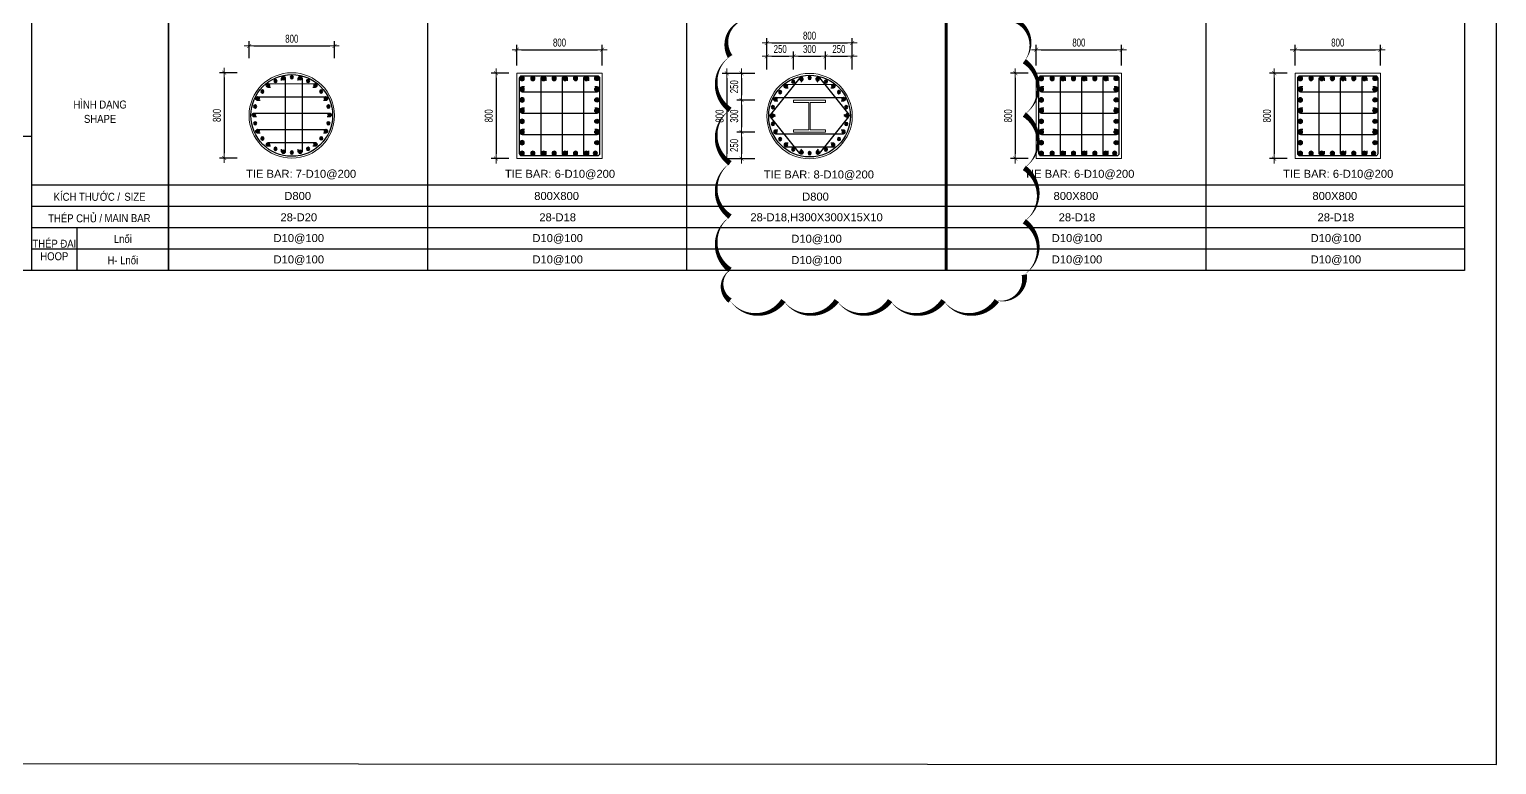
# Model space of a CAD drawing. Header units: millimetres. Extents: x 49323 to 538172, y -39336 to 181761.
# Drawn here: x 509346 to 523096, y 110174 to 117061 of the extents above; entities that cross this region are included whole.
import ezdxf
from ezdxf.enums import TextEntityAlignment as Align

# ---------------------------------------------------------------- set-up
doc = ezdxf.new("R2010")
doc.units = ezdxf.units.MM
doc.linetypes.add('CENTER2', pattern=[1.125, 0.75, -0.125, 0.125, -0.125])
doc.layers.get('Defpoints').update_dxf_attribs({"color": 151, "lineweight": 9})
for name, color, linetype in [('2', 2, 'Continuous'), ('A-ANNO-LEAD', 4, 'Continuous'), ('CEN', 1, 'CENTER2'), ('STL', 3, 'Continuous'), ('TIT1', 3, 'Continuous')]:
    doc.layers.add(name, color=color, linetype=linetype)
for name, color, linetype, lineweight in [('NDC_S_CONTINUOUS', 3, 'Continuous', 20), ('NDC_S_DIM', 1, 'Continuous', 15), ('NDC_S_VN TEXT', 7, 'Continuous', 20)]:
    doc.layers.add(name, color=color, linetype=linetype, lineweight=lineweight)
doc.styles.add('NDC_ARIAL', font='arial.ttf', dxfattribs={"width": 0.85})
doc.styles.add('NDC_DIM', font='', dxfattribs={"width": 0.75})
doc.styles.get('NDC_DIM').set_extended_font_data('Dotum')
doc.dimstyles.new('NDC_dim_30', dxfattribs={"dimscale": 30, "dimtxt": 2.5, "dimasz": 1.5, "dimexe": 1.5, "dimexo": 2.5, "dimgap": 1, "dimtad": 1, "dimdec": 0, "dimzin": 0, "dimdsep": 46, "dimtxsty": 'NDC_DIM', "dimblk": 'DIMMARK', "dimcen": 0.09, "dimdle": 1.2, "dimclrd": 1, "dimclre": 1, "dimclrt": 3, "dimadec": 0, "dimazin": 0, "dimtfac": 1, "dimtdec": 0, "dimtix": 1, "dimtofl": 0, "dimtmove": 0, "dimatfit": 3, "dimfxl": 8, "dimfxlon": 1, "dimtolj": 1, "dimtzin": 0, "dimarcsym": 0})

# ---------------------------------------------------------------- blocks, each defined once
blk = doc.blocks.new('8')
at = {"layer": '2'}
blk.add_hatch(color=256, dxfattribs=at).paths.add_polyline_path([(20, 0, 0.386127), (2, 20), (-2, 20, 0.386127), (-20, 0, 1)])
blk.add_circle((0, 0), 20, dxfattribs=at)
blk = doc.blocks.new('5')
at = {"layer": 'CEN', "rotation": 180}
blk.add_blockref('8', (0, 0), dxfattribs=at)
blk = doc.blocks.new('DIMMARK')
at = {"layer": 'NDC_S_DIM', "color": 1}
blk.add_line((-1.5, 0), (1, 0), dxfattribs=at)
at = {"layer": 'NDC_S_DIM', "color": 2, "const_width": 0.1}
blk.add_lwpolyline([(-0.42, -0.42), (0.42, 0.42)], dxfattribs=at)
blk = doc.blocks.new('*D2071')
at = {"layer": 'Defpoints', "color": 0, "ltscale": 40, "transparency": 16777216}
for p in [(514714, 116870), (513914, 116648), (514714, 116648)]:
    blk.add_point(p, dxfattribs=at)
at = {"layer": 'NDC_S_DIM', "color": 1, "lineweight": -2, "ltscale": 40, "transparency": 16777216}
for p, q in [((513914, 116723), (513914, 116915)), ((514714, 116723), (514714, 116915)), ((513959, 116870), (514669, 116870))]:
    blk.add_line(p, q, dxfattribs=at)
at = {"layer": 'NDC_S_DIM', "color": 1, "lineweight": -2, "ltscale": 40, "transparency": 16777216, "xscale": 45, "yscale": 45, "zscale": 45, "rotation": 180}
blk.add_blockref('DIMMARK', (513914, 116870), dxfattribs=at)
at = {"layer": 'NDC_S_DIM', "color": 1, "lineweight": -2, "ltscale": 40, "transparency": 16777216, "xscale": 45, "yscale": 45, "zscale": 45}
blk.add_blockref('DIMMARK', (514714, 116870), dxfattribs=at)
at = {"layer": 'NDC_S_DIM', "color": 3, "ltscale": 40, "transparency": 16777216, "insert": (514314, 116937), "char_height": 75, "attachment_point": 5, "style": 'NDC_DIM'}
blk.add_mtext('\\A1;800', dxfattribs=at)
blk = doc.blocks.new('*D2072')
at = {"layer": 'Defpoints', "color": 0, "ltscale": 40, "transparency": 16777216}
for p in [(513914, 116651), (513719, 115851), (513914, 115851)]:
    blk.add_point(p, dxfattribs=at)
at = {"layer": 'NDC_S_DIM', "color": 1, "lineweight": -2, "ltscale": 40, "transparency": 16777216}
for p, q in [((513839, 116651), (513674, 116651)), ((513719, 116606), (513719, 115896)), ((513839, 115851), (513674, 115851))]:
    blk.add_line(p, q, dxfattribs=at)
at = {"layer": 'NDC_S_DIM', "color": 1, "lineweight": -2, "ltscale": 40, "transparency": 16777216, "xscale": 45, "yscale": 45, "zscale": 45}
for p, rotation in [((513719, 116651), 90), ((513719, 115851), 270)]:
    blk.add_blockref('DIMMARK', p, dxfattribs=dict(at, rotation=rotation))
at = {"layer": 'NDC_S_DIM', "color": 3, "ltscale": 40, "transparency": 16777216, "insert": (513651, 116251), "char_height": 75, "attachment_point": 5, "rotation": 90, "style": 'NDC_DIM'}
blk.add_mtext('\\A1;800', dxfattribs=at)
blk = doc.blocks.new('*D2033')
at = {"layer": 'Defpoints', "color": 0, "ltscale": 40, "transparency": 16777216}
for p in [(512205, 116906), (511405, 116717), (512205, 116717)]:
    blk.add_point(p, dxfattribs=at)
at = {"layer": 'NDC_S_DIM', "color": 1, "lineweight": -2, "ltscale": 40, "transparency": 16777216}
for p, q in [((511405, 116792), (511405, 116951)), ((511450, 116906), (512160, 116906)), ((512205, 116792), (512205, 116951))]:
    blk.add_line(p, q, dxfattribs=at)
at = {"layer": 'NDC_S_DIM', "color": 1, "lineweight": -2, "ltscale": 40, "transparency": 16777216, "xscale": 45, "yscale": 45, "zscale": 45, "rotation": 180}
blk.add_blockref('DIMMARK', (511405, 116906), dxfattribs=at)
at = {"layer": 'NDC_S_DIM', "color": 1, "lineweight": -2, "ltscale": 40, "transparency": 16777216, "xscale": 45, "yscale": 45, "zscale": 45}
blk.add_blockref('DIMMARK', (512205, 116906), dxfattribs=at)
at = {"layer": 'NDC_S_DIM', "color": 3, "ltscale": 40, "transparency": 16777216, "insert": (511805, 116973), "char_height": 75, "attachment_point": 5, "style": 'NDC_DIM'}
blk.add_mtext('\\A1;800', dxfattribs=at)
blk = doc.blocks.new('*D2034')
at = {"layer": 'Defpoints', "color": 0, "ltscale": 40, "transparency": 16777216}
for p in [(511368, 116655), (511171, 115855), (511368, 115855)]:
    blk.add_point(p, dxfattribs=at)
at = {"layer": 'NDC_S_DIM', "color": 1, "lineweight": -2, "ltscale": 40, "transparency": 16777216}
for p, q in [((511293, 116655), (511126, 116655)), ((511171, 116610), (511171, 115900)), ((511293, 115855), (511126, 115855))]:
    blk.add_line(p, q, dxfattribs=at)
at = {"layer": 'NDC_S_DIM', "color": 1, "lineweight": -2, "ltscale": 40, "transparency": 16777216, "xscale": 45, "yscale": 45, "zscale": 45}
for p, rotation in [((511171, 116655), 90), ((511171, 115855), 270)]:
    blk.add_blockref('DIMMARK', p, dxfattribs=dict(at, rotation=rotation))
at = {"layer": 'NDC_S_DIM', "color": 3, "ltscale": 40, "transparency": 16777216, "insert": (511103, 116255), "char_height": 75, "attachment_point": 5, "rotation": 90, "style": 'NDC_DIM'}
blk.add_mtext('\\A1;800', dxfattribs=at)
blk = doc.blocks.new('*U1997')
at = {"layer": 'STL', "xscale": -0.75, "yscale": 0.75, "zscale": 0.75, "rotation": 292.5000000000001}
blk.add_blockref('5', (0, 0), dxfattribs=at)
blk = doc.blocks.new('*U1996')
at = {"layer": 'NDC_S_DIM', "color": 0, "linetype": 'ByBlock', "lineweight": -2, "transparency": 16777216}
for p, rotation in [((-25602, 37941), 295.7142857142843), ((-25527, 37966), 282.8571428571415), ((-25448, 37974), 269.9999999999987), ((-25370, 37964), 257.1428571428559), ((-25296, 37937), 244.2857142857131), ((-25726, 37845), 321.4285714285699), ((-25669, 37900), 308.571428571427), ((-25230, 37894), 231.4285714285703), ((-25175, 37837), 218.5714285714274), ((-25796, 37705), 347.1428571428555), ((-25769, 37779), 334.2857142857127), ((-25134, 37770), 205.7142857142847), ((-25109, 37695), 192.8571428571419), ((-25798, 37548), 12.8571428571428), ((-25111, 37538), 167.1428571428563), ((-25101, 37616), 180), ((-25773, 37473), 25.71428571428561), ((-25732, 37405), 38.57142857142841), ((-25181, 37398), 141.4285714285707), ((-25138, 37464), 154.2857142857135), ((-25677, 37349), 51.42857142857117), ((-25611, 37306), 64.28571428571395), ((-25537, 37279), 77.14285714285676), ((-25458, 37269), 89.99999999999955), ((-25380, 37276), 102.8571428571423), ((-25305, 37301), 115.7142857142852), ((-25238, 37343), 128.5714285714279)]:
    blk.add_blockref('*U1997', p, dxfattribs=dict(at, rotation=rotation))
blk.add_blockref('*U1997', (-25806, 37626), dxfattribs=at)
blk = doc.blocks.new('*D2023')
at = {"layer": 'Defpoints', "color": 0, "ltscale": 40, "transparency": 16777216}
for p in [(517057, 116934), (516257, 116609), (517057, 116609)]:
    blk.add_point(p, dxfattribs=at)
at = {"layer": 'NDC_S_DIM', "color": 1, "lineweight": -2, "ltscale": 40, "transparency": 16777216}
for p, q in [((516257, 116694), (516257, 116979)), ((516302, 116934), (517012, 116934)), ((517057, 116694), (517057, 116979))]:
    blk.add_line(p, q, dxfattribs=at)
at = {"layer": 'NDC_S_DIM', "color": 1, "lineweight": -2, "ltscale": 40, "transparency": 16777216, "xscale": 45, "yscale": 45, "zscale": 45, "rotation": 180}
blk.add_blockref('DIMMARK', (516257, 116934), dxfattribs=at)
at = {"layer": 'NDC_S_DIM', "color": 1, "lineweight": -2, "ltscale": 40, "transparency": 16777216, "xscale": 45, "yscale": 45, "zscale": 45}
blk.add_blockref('DIMMARK', (517057, 116934), dxfattribs=at)
at = {"layer": 'NDC_S_DIM', "color": 3, "ltscale": 40, "transparency": 16777216, "insert": (516657, 117002), "char_height": 75, "attachment_point": 5, "style": 'NDC_DIM'}
blk.add_mtext('\\A1;800', dxfattribs=at)
blk = doc.blocks.new('*D2024')
at = {"layer": 'Defpoints', "color": 0, "ltscale": 40, "transparency": 16777216}
for p in [(516219, 116649), (515882, 115849), (516219, 115849)]:
    blk.add_point(p, dxfattribs=at)
at = {"layer": 'NDC_S_DIM', "color": 1, "lineweight": -2, "ltscale": 40, "transparency": 16777216}
for p, q in [((516122, 116649), (515837, 116649)), ((515882, 116604), (515882, 115894)), ((516122, 115849), (515837, 115849))]:
    blk.add_line(p, q, dxfattribs=at)
at = {"layer": 'NDC_S_DIM', "color": 1, "lineweight": -2, "ltscale": 40, "transparency": 16777216, "xscale": 45, "yscale": 45, "zscale": 45}
for p, rotation in [((515882, 116649), 90), ((515882, 115849), 270)]:
    blk.add_blockref('DIMMARK', p, dxfattribs=dict(at, rotation=rotation))
at = {"layer": 'NDC_S_DIM', "color": 3, "ltscale": 40, "transparency": 16777216, "insert": (515814, 116249), "char_height": 75, "attachment_point": 5, "rotation": 90, "style": 'NDC_DIM'}
blk.add_mtext('\\A1;800', dxfattribs=at)
blk = doc.blocks.new('*U1962')
at = {"layer": 'STL', "xscale": -0.75, "yscale": 0.75, "zscale": 0.75, "rotation": 292.5000000000001}
blk.add_blockref('5', (0, 0), dxfattribs=at)
blk = doc.blocks.new('*U1961')
at = {"layer": 'NDC_S_DIM', "color": 0, "linetype": 'ByBlock', "lineweight": -2, "transparency": 16777216}
for p, rotation in [((-25602, 37941), 295.7142857142843), ((-25527, 37966), 282.8571428571415), ((-25448, 37974), 269.9999999999987), ((-25370, 37964), 257.1428571428559), ((-25296, 37937), 244.2857142857131), ((-25726, 37845), 321.4285714285699), ((-25669, 37900), 308.571428571427), ((-25230, 37894), 231.4285714285703), ((-25175, 37837), 218.5714285714274), ((-25796, 37705), 347.1428571428555), ((-25769, 37779), 334.2857142857127), ((-25134, 37770), 205.7142857142847), ((-25109, 37695), 192.8571428571419), ((-25798, 37548), 12.8571428571428), ((-25111, 37538), 167.1428571428563), ((-25101, 37616), 180), ((-25773, 37473), 25.71428571428561), ((-25732, 37405), 38.57142857142841), ((-25181, 37398), 141.4285714285707), ((-25138, 37464), 154.2857142857135), ((-25677, 37349), 51.42857142857117), ((-25611, 37306), 64.28571428571395), ((-25537, 37279), 77.14285714285676), ((-25458, 37269), 89.99999999999955), ((-25380, 37276), 102.8571428571423), ((-25305, 37301), 115.7142857142852), ((-25238, 37343), 128.5714285714279)]:
    blk.add_blockref('*U1962', p, dxfattribs=dict(at, rotation=rotation))
blk.add_blockref('*U1962', (-25806, 37626), dxfattribs=at)
blk = doc.blocks.new('*D2025')
at = {"layer": 'Defpoints', "color": 0, "ltscale": 40, "transparency": 16777216}
for p in [(516507, 116809), (516257, 116609), (516507, 116609)]:
    blk.add_point(p, dxfattribs=at)
at = {"layer": 'NDC_S_DIM', "color": 1, "lineweight": -2, "ltscale": 40, "transparency": 16777216}
for p, q in [((516257, 116684), (516257, 116854)), ((516302, 116809), (516462, 116809)), ((516507, 116684), (516507, 116854))]:
    blk.add_line(p, q, dxfattribs=at)
at = {"layer": 'NDC_S_DIM', "color": 1, "lineweight": -2, "ltscale": 40, "transparency": 16777216, "xscale": 45, "yscale": 45, "zscale": 45, "rotation": 180}
blk.add_blockref('DIMMARK', (516257, 116809), dxfattribs=at)
at = {"layer": 'NDC_S_DIM', "color": 1, "lineweight": -2, "ltscale": 40, "transparency": 16777216, "xscale": 45, "yscale": 45, "zscale": 45}
blk.add_blockref('DIMMARK', (516507, 116809), dxfattribs=at)
at = {"layer": 'NDC_S_DIM', "color": 3, "ltscale": 40, "transparency": 16777216, "insert": (516382, 116877), "char_height": 75, "attachment_point": 5, "style": 'NDC_DIM'}
blk.add_mtext('\\A1;250', dxfattribs=at)
blk = doc.blocks.new('*D2026')
at = {"layer": 'Defpoints', "color": 0, "ltscale": 40, "transparency": 16777216}
for p in [(516807, 116809), (516507, 116609), (516807, 116609)]:
    blk.add_point(p, dxfattribs=at)
at = {"layer": 'NDC_S_DIM', "color": 1, "lineweight": -2, "ltscale": 40, "transparency": 16777216}
for p, q in [((516507, 116684), (516507, 116854)), ((516552, 116809), (516762, 116809)), ((516807, 116684), (516807, 116854))]:
    blk.add_line(p, q, dxfattribs=at)
at = {"layer": 'NDC_S_DIM', "color": 1, "lineweight": -2, "ltscale": 40, "transparency": 16777216, "xscale": 45, "yscale": 45, "zscale": 45, "rotation": 180}
blk.add_blockref('DIMMARK', (516507, 116809), dxfattribs=at)
at = {"layer": 'NDC_S_DIM', "color": 1, "lineweight": -2, "ltscale": 40, "transparency": 16777216, "xscale": 45, "yscale": 45, "zscale": 45}
blk.add_blockref('DIMMARK', (516807, 116809), dxfattribs=at)
at = {"layer": 'NDC_S_DIM', "color": 3, "ltscale": 40, "transparency": 16777216, "insert": (516657, 116877), "char_height": 75, "attachment_point": 5, "style": 'NDC_DIM'}
blk.add_mtext('\\A1;300', dxfattribs=at)
blk = doc.blocks.new('*D2027')
at = {"layer": 'Defpoints', "color": 0, "ltscale": 40, "transparency": 16777216}
for p in [(517057, 116809), (516807, 116609), (517057, 116609)]:
    blk.add_point(p, dxfattribs=at)
at = {"layer": 'NDC_S_DIM', "color": 1, "lineweight": -2, "ltscale": 40, "transparency": 16777216}
for p, q in [((516807, 116684), (516807, 116854)), ((516852, 116809), (517012, 116809)), ((517057, 116684), (517057, 116854))]:
    blk.add_line(p, q, dxfattribs=at)
at = {"layer": 'NDC_S_DIM', "color": 1, "lineweight": -2, "ltscale": 40, "transparency": 16777216, "xscale": 45, "yscale": 45, "zscale": 45, "rotation": 180}
blk.add_blockref('DIMMARK', (516807, 116809), dxfattribs=at)
at = {"layer": 'NDC_S_DIM', "color": 1, "lineweight": -2, "ltscale": 40, "transparency": 16777216, "xscale": 45, "yscale": 45, "zscale": 45}
blk.add_blockref('DIMMARK', (517057, 116809), dxfattribs=at)
at = {"layer": 'NDC_S_DIM', "color": 3, "ltscale": 40, "transparency": 16777216, "insert": (516932, 116877), "char_height": 75, "attachment_point": 5, "style": 'NDC_DIM'}
blk.add_mtext('\\A1;250', dxfattribs=at)
blk = doc.blocks.new('*D2028')
at = {"layer": 'Defpoints', "color": 0, "ltscale": 40, "transparency": 16777216}
for p in [(516219, 116649), (516019, 116399), (516219, 116399)]:
    blk.add_point(p, dxfattribs=at)
at = {"layer": 'NDC_S_DIM', "color": 1, "lineweight": -2, "ltscale": 40, "transparency": 16777216}
for p, q in [((516144, 116649), (515974, 116649)), ((516019, 116604), (516019, 116444)), ((516144, 116399), (515974, 116399))]:
    blk.add_line(p, q, dxfattribs=at)
at = {"layer": 'NDC_S_DIM', "color": 1, "lineweight": -2, "ltscale": 40, "transparency": 16777216, "xscale": 45, "yscale": 45, "zscale": 45}
for p, rotation in [((516019, 116649), 90), ((516019, 116399), 270)]:
    blk.add_blockref('DIMMARK', p, dxfattribs=dict(at, rotation=rotation))
at = {"layer": 'NDC_S_DIM', "color": 3, "ltscale": 40, "transparency": 16777216, "insert": (515951, 116524), "char_height": 75, "attachment_point": 5, "rotation": 90, "style": 'NDC_DIM'}
blk.add_mtext('\\A1;250', dxfattribs=at)
blk = doc.blocks.new('*D2029')
at = {"layer": 'Defpoints', "color": 0, "ltscale": 40, "transparency": 16777216}
for p in [(516219, 116399), (516019, 116099), (516219, 116099)]:
    blk.add_point(p, dxfattribs=at)
at = {"layer": 'NDC_S_DIM', "color": 1, "lineweight": -2, "ltscale": 40, "transparency": 16777216}
for p, q in [((516144, 116399), (515974, 116399)), ((516019, 116354), (516019, 116144)), ((516144, 116099), (515974, 116099))]:
    blk.add_line(p, q, dxfattribs=at)
at = {"layer": 'NDC_S_DIM', "color": 1, "lineweight": -2, "ltscale": 40, "transparency": 16777216, "xscale": 45, "yscale": 45, "zscale": 45}
for p, rotation in [((516019, 116399), 90), ((516019, 116099), 270)]:
    blk.add_blockref('DIMMARK', p, dxfattribs=dict(at, rotation=rotation))
at = {"layer": 'NDC_S_DIM', "color": 3, "ltscale": 40, "transparency": 16777216, "insert": (515951, 116249), "char_height": 75, "attachment_point": 5, "rotation": 90, "style": 'NDC_DIM'}
blk.add_mtext('\\A1;300', dxfattribs=at)
blk = doc.blocks.new('*D2030')
at = {"layer": 'Defpoints', "color": 0, "ltscale": 40, "transparency": 16777216}
for p in [(516219, 116099), (516019, 115849), (516219, 115849)]:
    blk.add_point(p, dxfattribs=at)
at = {"layer": 'NDC_S_DIM', "color": 1, "lineweight": -2, "ltscale": 40, "transparency": 16777216}
for p, q in [((516144, 116099), (515974, 116099)), ((516019, 116054), (516019, 115894)), ((516144, 115849), (515974, 115849))]:
    blk.add_line(p, q, dxfattribs=at)
at = {"layer": 'NDC_S_DIM', "color": 1, "lineweight": -2, "ltscale": 40, "transparency": 16777216, "xscale": 45, "yscale": 45, "zscale": 45}
for p, rotation in [((516019, 116099), 90), ((516019, 115849), 270)]:
    blk.add_blockref('DIMMARK', p, dxfattribs=dict(at, rotation=rotation))
at = {"layer": 'NDC_S_DIM', "color": 3, "ltscale": 40, "transparency": 16777216, "insert": (515951, 115974), "char_height": 75, "attachment_point": 5, "rotation": 90, "style": 'NDC_DIM'}
blk.add_mtext('\\A1;250', dxfattribs=at)
blk = doc.blocks.new('*D2155')
at = {"layer": 'Defpoints', "color": 0, "ltscale": 40, "transparency": 16777216}
for p in [(519581, 116870), (518781, 116648), (519581, 116648)]:
    blk.add_point(p, dxfattribs=at)
at = {"layer": 'NDC_S_DIM', "color": 1, "lineweight": -2, "ltscale": 40, "transparency": 16777216}
for p, q in [((518781, 116723), (518781, 116915)), ((519581, 116723), (519581, 116915)), ((518826, 116870), (519536, 116870))]:
    blk.add_line(p, q, dxfattribs=at)
at = {"layer": 'NDC_S_DIM', "color": 1, "lineweight": -2, "ltscale": 40, "transparency": 16777216, "xscale": 45, "yscale": 45, "zscale": 45, "rotation": 180}
blk.add_blockref('DIMMARK', (518781, 116870), dxfattribs=at)
at = {"layer": 'NDC_S_DIM', "color": 1, "lineweight": -2, "ltscale": 40, "transparency": 16777216, "xscale": 45, "yscale": 45, "zscale": 45}
blk.add_blockref('DIMMARK', (519581, 116870), dxfattribs=at)
at = {"layer": 'NDC_S_DIM', "color": 3, "ltscale": 40, "transparency": 16777216, "insert": (519181, 116937), "char_height": 75, "attachment_point": 5, "style": 'NDC_DIM'}
blk.add_mtext('\\A1;800', dxfattribs=at)
blk = doc.blocks.new('*D2156')
at = {"layer": 'Defpoints', "color": 0, "ltscale": 40, "transparency": 16777216}
for p in [(518781, 116651), (518585, 115851), (518781, 115851)]:
    blk.add_point(p, dxfattribs=at)
at = {"layer": 'NDC_S_DIM', "color": 1, "lineweight": -2, "ltscale": 40, "transparency": 16777216}
for p, q in [((518706, 116651), (518540, 116651)), ((518585, 116606), (518585, 115896)), ((518706, 115851), (518540, 115851))]:
    blk.add_line(p, q, dxfattribs=at)
at = {"layer": 'NDC_S_DIM', "color": 1, "lineweight": -2, "ltscale": 40, "transparency": 16777216, "xscale": 45, "yscale": 45, "zscale": 45}
for p, rotation in [((518585, 116651), 90), ((518585, 115851), 270)]:
    blk.add_blockref('DIMMARK', p, dxfattribs=dict(at, rotation=rotation))
at = {"layer": 'NDC_S_DIM', "color": 3, "ltscale": 40, "transparency": 16777216, "insert": (518518, 116251), "char_height": 75, "attachment_point": 5, "rotation": 90, "style": 'NDC_DIM'}
blk.add_mtext('\\A1;800', dxfattribs=at)
blk = doc.blocks.new('*D2159')
at = {"layer": 'Defpoints', "color": 0, "ltscale": 40, "transparency": 16777216}
for p in [(522007, 116870), (521207, 116648), (522007, 116648)]:
    blk.add_point(p, dxfattribs=at)
at = {"layer": 'NDC_S_DIM', "color": 1, "lineweight": -2, "ltscale": 40, "transparency": 16777216}
for p, q in [((521207, 116723), (521207, 116915)), ((522007, 116723), (522007, 116915)), ((521252, 116870), (521962, 116870))]:
    blk.add_line(p, q, dxfattribs=at)
at = {"layer": 'NDC_S_DIM', "color": 1, "lineweight": -2, "ltscale": 40, "transparency": 16777216, "xscale": 45, "yscale": 45, "zscale": 45, "rotation": 180}
blk.add_blockref('DIMMARK', (521207, 116870), dxfattribs=at)
at = {"layer": 'NDC_S_DIM', "color": 1, "lineweight": -2, "ltscale": 40, "transparency": 16777216, "xscale": 45, "yscale": 45, "zscale": 45}
blk.add_blockref('DIMMARK', (522007, 116870), dxfattribs=at)
at = {"layer": 'NDC_S_DIM', "color": 3, "ltscale": 40, "transparency": 16777216, "insert": (521607, 116937), "char_height": 75, "attachment_point": 5, "style": 'NDC_DIM'}
blk.add_mtext('\\A1;800', dxfattribs=at)
blk = doc.blocks.new('*D2160')
at = {"layer": 'Defpoints', "color": 0, "ltscale": 40, "transparency": 16777216}
for p in [(521207, 116651), (521011, 115851), (521207, 115851)]:
    blk.add_point(p, dxfattribs=at)
at = {"layer": 'NDC_S_DIM', "color": 1, "lineweight": -2, "ltscale": 40, "transparency": 16777216}
for p, q in [((521132, 116651), (520966, 116651)), ((521011, 116606), (521011, 115896)), ((521132, 115851), (520966, 115851))]:
    blk.add_line(p, q, dxfattribs=at)
at = {"layer": 'NDC_S_DIM', "color": 1, "lineweight": -2, "ltscale": 40, "transparency": 16777216, "xscale": 45, "yscale": 45, "zscale": 45}
for p, rotation in [((521011, 116651), 90), ((521011, 115851), 270)]:
    blk.add_blockref('DIMMARK', p, dxfattribs=dict(at, rotation=rotation))
at = {"layer": 'NDC_S_DIM', "color": 3, "ltscale": 40, "transparency": 16777216, "insert": (520944, 116251), "char_height": 75, "attachment_point": 5, "rotation": 90, "style": 'NDC_DIM'}
blk.add_mtext('\\A1;800', dxfattribs=at)

msp = doc.modelspace()

# ---------------------------------------------------------------- linework, layer by layer
at = {"layer": '2', "elevation": 0}
for points in [[(511709.1, 116581.1), (511709.1, 116603.2, -1), (511744.1, 116603.2), (511744.1, 115915.8, -1), (511709.1, 115915.8), (511709.1, 115938)], [(511866, 116581.1), (511866, 116603.2, -1), (511901, 116603.2), (511901, 115915.8, -1), (511866, 115915.8), (511866, 115938)], [(511605.2, 116517.2), (511583.1, 116517.2, -1), (511583.1, 116552.2), (512024.9, 116552.7, -1), (512024.9, 116517.7), (512002.7, 116517.7)], [(516457.4, 116511.1), (516435.3, 116511.1, -1), (516435.3, 116546.2), (516877.1, 116546.6, -1), (516877.1, 116511.6), (516854.9, 116511.6)], [(511507.4, 116394.5), (511485.3, 116394.5, -1), (511485.3, 116429.5), (512122.7, 116430, -1), (512122.7, 116395), (512100.6, 116395)], [(516359.6, 116388.5), (516337.5, 116388.5, -1), (516337.5, 116423.5), (516974.9, 116424, -1), (516974.9, 116389), (516952.8, 116389)], [(511474.7, 116242), (511452.5, 116242, -1), (511452.5, 116277.1), (512157.5, 116277.1, -1), (512157.5, 116242), (512135.4, 116242)], [(511507.4, 116088.6), (511485.3, 116088.6, -1), (511485.3, 116123.6), (512122.7, 116124.1, -1), (512122.7, 116089.1), (512100.6, 116089.1)], [(516359.6, 116118.5), (516337.5, 116118.5, 1), (516337.5, 116083.5), (516974.9, 116083, 1), (516974.9, 116118.1), (516952.8, 116118.1)], [(511605.2, 115965.9), (511583.1, 115965.9, -1), (511583.1, 116000.9), (512024.9, 116001.4, -1), (512024.9, 115966.4), (512002.7, 115966.4)], [(516457.4, 115995.9), (516435.3, 115995.9, 1), (516435.3, 115960.9), (516877.1, 115960.4, 1), (516877.1, 115995.4), (516854.9, 115995.4)]]:
    msp.add_lwpolyline(points, format="xyb", dxfattribs=at)
at = {"layer": '2', "lineweight": -2, "ltscale": 1000}
for points in [[(514689, 116605.9), (514689, 115895.9, -0.4142136), (514669, 115875.9), (513959, 115875.9, -0.4142136), (513939, 115895.9), (513939, 116605.9, -0.4142136), (513959, 116625.9), (514669, 116625.9, -0.4142136)], [(519555.7, 116605.9), (519555.7, 115895.9, -0.4142136), (519535.7, 115875.9), (518825.7, 115875.9, -0.4142136), (518805.7, 115895.9), (518805.7, 116605.9, -0.4142136), (518825.7, 116625.9), (519535.7, 116625.9, -0.4142136)], [(521981.8, 116605.9), (521981.8, 115895.9, -0.4142136), (521961.8, 115875.9), (521251.8, 115875.9, -0.4142136), (521231.8, 115895.9), (521231.8, 116605.9, -0.4142136), (521251.8, 116625.9), (521961.8, 116625.9, -0.4142136)]]:
    msp.add_lwpolyline(points, format="xyb", close=True, dxfattribs=at)
at = {"layer": '2'}
for points in [[(514186.3, 115920.5), (514186.3, 115898.4, -1), (514141.3, 115898.4), (514141.3, 116600.4, -1), (514186.3, 116600.4), (514186.3, 116578.3)], [(514386.3, 115922), (514386.3, 115899.9, -1), (514341.3, 115899.9), (514341.3, 116601.9, -1), (514386.3, 116601.9), (514386.3, 116579.8)], [(514586.3, 115922), (514586.3, 115899.9, -1), (514541.3, 115899.9), (514541.3, 116601.9, -1), (514586.3, 116601.9), (514586.3, 116579.8)], [(516576.8, 116566.8), (516592.5, 116586.3, 1), (516565.1, 116608.1), (516291.1, 116264.4, 1), (516318.4, 116242.6), (516333.9, 116262.2)], [(516737.8, 116566.9), (516722.1, 116586.4, -1), (516749.4, 116608.3), (517024, 116265, -1), (516996.7, 116243.1), (516981.1, 116262.7)], [(519053, 115920.5), (519053, 115898.4, -1), (519008, 115898.4), (519008, 116600.4, -1), (519053, 116600.4), (519053, 116578.3)], [(519253, 115922), (519253, 115899.9, -1), (519208, 115899.9), (519208, 116601.9, -1), (519253, 116601.9), (519253, 116579.8)], [(519453, 115922), (519453, 115899.9, -1), (519408, 115899.9), (519408, 116601.9, -1), (519453, 116601.9), (519453, 116579.8)], [(521479.1, 115920.5), (521479.1, 115898.4, -1), (521434.1, 115898.4), (521434.1, 116600.4, -1), (521479.1, 116600.4), (521479.1, 116578.3)], [(521679.1, 115922), (521679.1, 115899.9, -1), (521634.1, 115899.9), (521634.1, 116601.9, -1), (521679.1, 116601.9), (521679.1, 116579.8)], [(521879.1, 115922), (521879.1, 115899.9, -1), (521834.1, 115899.9), (521834.1, 116601.9, -1), (521879.1, 116601.9), (521879.1, 116579.8)], [(513985.9, 116522.5), (513963.8, 116522.5, 1), (513963.8, 116477.4), (514665.8, 116477.4, 1), (514665.8, 116522.5), (514643.7, 116522.5)], [(518852.6, 116522.5), (518830.5, 116522.5, 1), (518830.5, 116477.4), (519532.5, 116477.4, 1), (519532.5, 116522.5), (519510.4, 116522.5)], [(521278.7, 116522.5), (521256.6, 116522.5, 1), (521256.6, 116477.4), (521958.6, 116477.4, 1), (521958.6, 116522.5), (521936.5, 116522.5)], [(513985.9, 116322.5), (513963.8, 116322.5, 1), (513963.8, 116277.4), (514665.8, 116277.4, 1), (514665.8, 116322.5), (514643.7, 116322.5)], [(516576.8, 115940.2), (516592.5, 115920.7, -1), (516565.1, 115898.9), (516291.1, 116242.6, -1), (516318.4, 116264.4), (516333.9, 116244.8)], [(516737.8, 115940.1), (516722.1, 115920.6, 1), (516749.4, 115898.8), (517024, 116242, 1), (516996.7, 116263.9), (516981.1, 116244.3)], [(518852.6, 116322.5), (518830.5, 116322.5, 1), (518830.5, 116277.4), (519532.5, 116277.4, 1), (519532.5, 116322.5), (519510.4, 116322.5)], [(521278.7, 116322.5), (521256.6, 116322.5, 1), (521256.6, 116277.4), (521958.6, 116277.4, 1), (521958.6, 116322.5), (521936.5, 116322.5)], [(513985.9, 116122.5), (513963.8, 116122.5, 1), (513963.8, 116077.4), (514665.8, 116077.4, 1), (514665.8, 116122.5), (514643.7, 116122.5)], [(518852.6, 116122.5), (518830.5, 116122.5, 1), (518830.5, 116077.4), (519532.5, 116077.4, 1), (519532.5, 116122.5), (519510.4, 116122.5)], [(521278.7, 116122.5), (521256.6, 116122.5, 1), (521256.6, 116077.4), (521958.6, 116077.4, 1), (521958.6, 116122.5), (521936.5, 116122.5)]]:
    msp.add_lwpolyline(points, format="xyb", dxfattribs=at)
at = {"layer": '2', "lineweight": -2, "ltscale": 1000}
for centre in [(511805, 116254.5), (516657.2, 116248.5)]:
    msp.add_circle(centre, 382.5, dxfattribs=at)
at = {"layer": 'A-ANNO-LEAD'}
msp.add_lwpolyline([(501761, 110187), (523096, 110173.8), (523096, 126793.8), (501761, 126807)], close=True, dxfattribs=at)
at = {"layer": 'Defpoints'}
msp.add_lwpolyline([(515912.1, 114520.8, 0, 50, 0.5205671), (516412.1, 114520.8, 0, 50, 0.5205671), (516912.1, 114520.8, 0, 50, 0.5205671), (517412.1, 114520.8, 0, 50, 0.5205671), (517912.1, 114520.8, 0, 50, 0.5205671), (518412.1, 114520.8, 0, 50, 0.5205671), (518669.5, 114763.4, 0, 50, 0.5205671), (518669.5, 115263.4, 0, 50, 0.5205671), (518669.5, 115763.4, 0, 50, 0.5205671), (518669.5, 116263.4, 0, 50, 0.5205671), (518669.5, 116763.4, 0, 50, 0.5205671), (518562.8, 117156.6, 0, 50, 0.5205671), (518062.8, 117156.6, 0, 50, 0.5205671), (517562.8, 117156.6, 0, 50, 0.5205671), (517062.8, 117156.6, 0, 50, 0.5205671), (516562.8, 117156.6, 0, 50, 0.5205671), (516062.8, 117156.6, 0, 50, 0.5205671), (515912.1, 116807.3, 0, 50, 0.5205671), (515912.1, 116307.3, 0, 50, 0.5205671), (515912.1, 115807.3, 0, 50, 0.5205671), (515912.1, 115307.3, 0, 50, 0.5205671), (515912.1, 114807.3, 0, 50, 0.5205671)], format="xyseb", close=True, dxfattribs=at)
at = {"layer": 'NDC_S_CONTINUOUS', "ltscale": 70}
for points in [[(514714, 116650.9), (514714, 115850.9), (513914, 115850.9), (513914, 116650.9), (514714, 116650.9)], [(519580.7, 116650.9), (519580.7, 115850.9), (518780.7, 115850.9), (518780.7, 116650.9), (519580.7, 116650.9)], [(522006.8, 116650.9), (522006.8, 115850.9), (521206.8, 115850.9), (521206.8, 116650.9), (522006.8, 116650.9)]]:
    msp.add_lwpolyline(points, dxfattribs=at)
at = {"layer": 'NDC_S_CONTINUOUS', "ltscale": 40}
msp.add_lwpolyline([(516663.7, 116119.5), (516663.7, 116377.5), (516807.2, 116377.5), (516807.2, 116398.5), (516507.2, 116398.5), (516507.2, 116377.5), (516650.7, 116377.5), (516650.7, 116119.5), (516507.2, 116119.5), (516507.2, 116098.5), (516807.2, 116098.5), (516807.2, 116119.5)], close=True, dxfattribs=at)
at = {"layer": 'NDC_S_CONTINUOUS', "ltscale": 70}
for centre in [(511805, 116254.5), (516657.2, 116248.5)]:
    msp.add_circle(centre, 400, dxfattribs=at)
at = {"layer": 'TIT1'}
for p, q in [((509366.6, 124126.1), (509366.6, 114802.1)), ((510650.5, 114802.1), (510650.5, 124126.1)), ((510650.5, 124126.1), (510650.5, 114802.1)), ((510650.5, 124126.1), (510650.5, 114802.1)), ((513076.6, 124126.1), (513076.6, 114802.1)), ((515502.7, 124126.1), (515502.7, 114802.1)), ((517928.8, 124126.1), (517928.8, 114802.1)), ((517928.8, 124126.1), (517928.8, 114802.1)), ((517943.3, 114802.1), (517943.3, 124126.1)), ((517943.3, 124126.1), (517943.3, 114802.1)), ((520369.4, 124126.1), (520369.4, 114802.1)), ((522795.5, 124126.1), (522795.5, 114802.1)), ((509366.6, 116058.7), (508738.7, 116058.7)), ((522795.5, 114802.1), (508739.4, 114802.1))]:
    msp.add_line(p, q, dxfattribs=at)
at = {"layer": 'TIT1', "color": 8}
for p, q in [((522795.5, 115602.1), (509366.6, 115602.1)), ((522795.5, 115402.1), (509366.6, 115402.1)), ((522795.5, 115202.1), (509366.6, 115202.1)), ((509794.2, 114802.1), (509794.2, 115202.1)), ((522795.5, 115002.1), (509366.6, 115002.1))]:
    msp.add_line(p, q, dxfattribs=at)

# ---------------------------------------------------------------- block references
at = {"layer": 'NDC_S_DIM', "rotation": 0.8126515942541631}
for name, p in [('*U1996', (537789.5, 79003.1)), ('*U1961', (542641.7, 78997))]:
    msp.add_blockref(name, p, dxfattribs=at)
at = {"layer": 'STL', "xscale": -1}
for p in [(513963.8, 116600.9), (518830.5, 116600.9), (521256.6, 116600.9), (513963.8, 116499.9), (518830.5, 116499.9), (521256.6, 116499.9), (513963.8, 116399.9), (518830.5, 116399.9), (521256.6, 116399.9), (513963.8, 116299.9), (513963.8, 116199.9), (518830.5, 116299.9), (518830.5, 116199.9), (521256.6, 116299.9), (521256.6, 116199.9), (513963.8, 116099.9), (518830.5, 116099.9), (521256.6, 116099.9), (513963.8, 115999.9), (513963.8, 115899.9), (518830.5, 115999.9), (518830.5, 115899.9), (521256.6, 115999.9), (521256.6, 115899.9)]:
    msp.add_blockref('5', p, dxfattribs=at)
at = {"layer": 'STL', "xscale": -1, "rotation": 270}
for p in [(514063.8, 116601.9), (514163.8, 116601.9), (514263.8, 116601.9), (514363.8, 116601.9), (514463.8, 116601.9), (514563.8, 116601.9), (518930.5, 116601.9), (519030.5, 116601.9), (519130.5, 116601.9), (519230.5, 116601.9), (519330.5, 116601.9), (519430.5, 116601.9), (521356.6, 116601.9), (521456.6, 116601.9), (521556.6, 116601.9), (521656.6, 116601.9), (521756.6, 116601.9), (521856.6, 116601.9), (513963.8, 115899.9), (514063.8, 115899.9), (514163.8, 115899.9), (514263.8, 115899.9), (514363.8, 115899.9), (514463.8, 115899.9), (514563.8, 115899.9), (514649.7, 115899.9), (518830.5, 115899.9), (518930.5, 115899.9), (519030.5, 115899.9), (519130.5, 115899.9), (519230.5, 115899.9), (519330.5, 115899.9), (519430.5, 115899.9), (519516.4, 115899.9), (521256.6, 115899.9), (521356.6, 115899.9), (521456.6, 115899.9), (521556.6, 115899.9), (521656.6, 115899.9), (521756.6, 115899.9), (521856.6, 115899.9), (521942.5, 115899.9)]:
    msp.add_blockref('5', p, dxfattribs=at)
at = {"layer": 'STL'}
for p in [(514664.2, 116600.9), (519531, 116600.9), (521957.1, 116600.9), (514664.2, 116499.9), (519531, 116499.9), (521957.1, 116499.9), (514664.2, 116399.9), (519531, 116399.9), (521957.1, 116399.9), (514664.2, 116299.9), (514664.2, 116199.9), (519531, 116299.9), (519531, 116199.9), (521957.1, 116299.9), (521957.1, 116199.9), (514664.2, 116099.9), (519531, 116099.9), (521957.1, 116099.9), (514664.2, 115999.9), (519531, 115999.9), (521957.1, 115999.9)]:
    msp.add_blockref('5', p, dxfattribs=at)

# ---------------------------------------------------------------- texts
at = {"layer": 'NDC_S_VN TEXT', "style": 'NDC_ARIAL', "width": 0.85}
for s, p in [('HÌNH DẠNG', (510008.6, 116358.7)), ('KÍCH THƯỚC /', (509884.6, 115502.1)), ('THÉP CHỦ /', (509774.5, 115302.1)), ('THÉP ĐAI', (509579.7, 115063.1))]:
    msp.add_text(s, height=75, dxfattribs=at).set_placement(p, align=Align.MIDDLE)
at = {"layer": 'TIT1', "style": 'NDC_ARIAL', "width": 0.85}
for s, p in [('SHAPE', (510008.6, 116222.5)), ('SIZE', (510335.1, 115493.2)), ('MAIN BAR', (510265.4, 115293.2)), ('Lnối', (510221.6, 115102.1)), ('HOOP', (509579.7, 114935.8)), ('H- Lnối', (510221.6, 114902.1))]:
    msp.add_text(s, height=75, dxfattribs=at).set_placement(p, align=Align.MIDDLE)
at = {"layer": 'TIT1', "style": 'NDC_ARIAL'}
for s, p in [('TIE BAR: 7-D10@200', (511892.3, 115702.7)), ('TIE BAR: 6-D10@200', (514318.4, 115702.7)), ('TIE BAR: 8-D10@200', (516744.5, 115696.6)), ('TIE BAR: 6-D10@200', (519185.1, 115702.7)), ('TIE BAR: 6-D10@200', (521611.2, 115702.7)), ('D800', (511860.4, 115500.8)), ('800X800', (514286.5, 115500.8)), ('D800', (516712.6, 115494.7)), ('800X800', (519153.3, 115500.8)), ('800X800', (521579.4, 115500.8)), ('28-D20', (511870.5, 115300.8)), ('28-D18', (514296.6, 115300.8)), ('28-D18,H300X300X15X10', (516722.7, 115294.7)), ('28-D18', (519163.3, 115300.8)), ('28-D18', (521589.4, 115300.8)), ('D10@100', (511870.5, 115100.8)), ('D10@100', (514296.6, 115100.8)), ('D10@100', (516722.7, 115094.7)), ('D10@100', (519163.3, 115100.8)), ('D10@100', (521589.4, 115100.8)), ('D10@100', (511870.5, 114900.8)), ('D10@100', (514296.6, 114900.8)), ('D10@100', (516722.7, 114894.7)), ('D10@100', (519163.3, 114900.8)), ('D10@100', (521589.4, 114900.8))]:
    msp.add_text(s, height=75, dxfattribs=at).set_placement(p, align=Align.MIDDLE)

# ---------------------------------------------------------------- dimensions: what is measured, and where the dimension line sits
at = {"layer": 'NDC_S_DIM', "ltscale": 40}
for base, p1, p2, picture, middle in [((512205, 116905.6), (511405, 116717.4), (512205, 116717.4), '*D2033', (511805, 116973.2)), ((517057.2, 116934.1), (516257.2, 116609.1), (517057.2, 116609.1), '*D2023', (516657.2, 117001.7)), ((514714, 116869.7), (513914, 116648.4), (514714, 116648.4), '*D2071', (514314, 116937.3)), ((516507.2, 116809.5), (516257.2, 116609.1), (516507.2, 116609.1), '*D2025', (516382.2, 116877)), ((516807.2, 116809.5), (516507.2, 116609.1), (516807.2, 116609.1), '*D2026', (516657.2, 116877)), ((517057.2, 116809.5), (516807.2, 116609.1), (517057.2, 116609.1), '*D2027', (516932.2, 116877)), ((519580.7, 116869.7), (518780.7, 116648.4), (519580.7, 116648.4), '*D2155', (519180.7, 116937.3)), ((522006.8, 116869.7), (521206.8, 116648.4), (522006.8, 116648.4), '*D2159', (521606.8, 116937.3))]:
    dim = msp.add_linear_dim(base=base, p1=p1, p2=p2, dimstyle='NDC_dim_30', dxfattribs=at)
    dim.commit()
    dim.dimension.update_dxf_attribs({"geometry": picture, "text_midpoint": middle})
for base, p1, p2, picture, middle in [((511170.6, 115854.5), (511367.9, 116654.5), (511367.9, 115854.5), '*D2034', (511103, 116254.5)), ((513718.6, 115850.9), (513914, 116650.9), (513914, 115850.9), '*D2072', (513651.1, 116250.9)), ((515881.9, 115848.5), (516218.6, 116648.5), (516218.6, 115848.5), '*D2024', (515814.3, 116248.5)), ((516018.7, 116398.5), (516218.6, 116648.5), (516218.6, 116398.5), '*D2028', (515951.2, 116523.5)), ((518585.4, 115850.9), (518780.7, 116650.9), (518780.7, 115850.9), '*D2156', (518517.8, 116250.9)), ((521011.5, 115850.9), (521206.8, 116650.9), (521206.8, 115850.9), '*D2160', (520943.9, 116250.9)), ((516018.7, 116098.5), (516218.6, 116398.5), (516218.6, 116098.5), '*D2029', (515951.2, 116248.5)), ((516018.7, 115848.5), (516218.6, 116098.5), (516218.6, 115848.5), '*D2030', (515951.2, 115973.5))]:
    dim = msp.add_linear_dim(base=base, p1=p1, p2=p2, angle=90, dimstyle='NDC_dim_30', dxfattribs=at)
    dim.commit()
    dim.dimension.update_dxf_attribs({"geometry": picture, "text_midpoint": middle})

doc.saveas('drawing.dxf')
